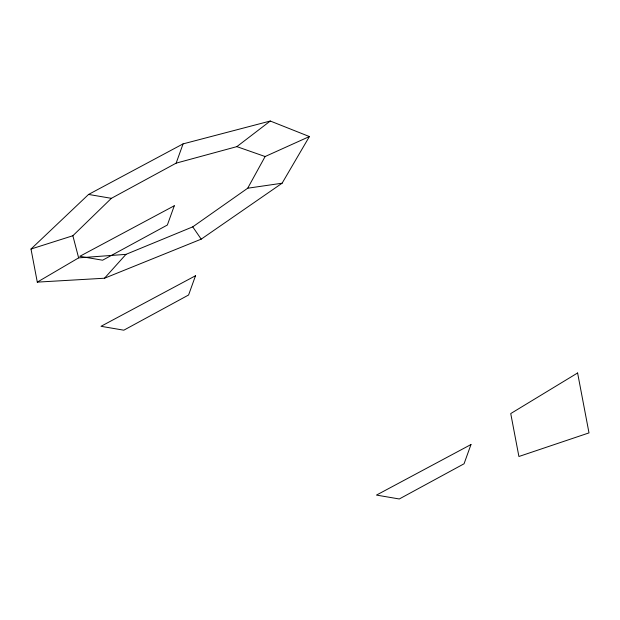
<?xml version="1.0" encoding="UTF-8"?>
<svg xmlns="http://www.w3.org/2000/svg" width="620" height="620" viewBox="0 0 620 620"><rect width="100%" height="100%" fill="white"/><g stroke="black" fill="none" stroke-linecap="round" stroke-linejoin="round"><path stroke-width="0.93" d="M31 249.038L72.865 235.74L111.375 198.33L176.15 163.138L183.071 143.887L270.281 121.024L309.396 136.555L282.108 183.21L201.198 239.157L104.509 278.225L37.293 282.123L31 249.038L88.575 194.44L183.071 143.887M37.293 282.123L78.632 257.874L125.976 254.355L192.743 226.85L247.698 188.217L265.12 156.535L309.396 136.555M104.509 278.225L125.976 254.355M176.15 163.138L236.863 146.63L270.281 121.024M247.698 188.217L282.108 183.21M88.575 194.44L111.375 198.33M236.863 146.63L265.12 156.535M192.743 226.85L201.198 239.157M72.865 235.74L78.632 257.874M174.282 205.77L167.361 225.021L102.594 260.214L79.786 256.324L174.282 205.77M195.517 275.745L188.589 294.996L123.822 330.189L101.014 326.306L195.517 275.745M470.983 444.532L464.055 463.783L399.288 498.976L376.479 495.086L470.983 444.532M577.6 372.976L510.74 413.571L518.909 456.498L589 432.892L577.6 372.976"/></g></svg>
